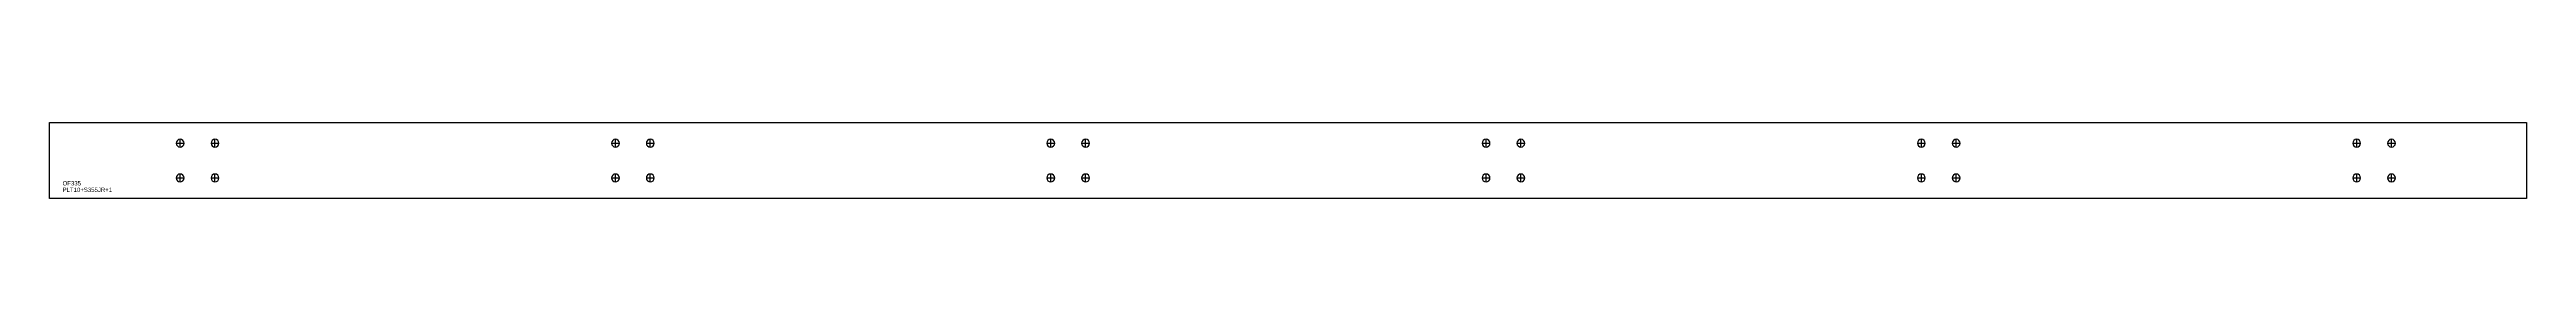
# Model space of a CAD drawing. Extents: x 0 to 5690, y 0 to 175.
import ezdxf

# ---------------------------------------------------------------- set-up
doc = ezdxf.new("R2010")
doc.units = 0
for name, color, linetype in [('18', 7, 'CONTINUOUS'), ('CUT', 7, 'CONTINUOUS'), ('SCRIBE', 3, 'CONTINUOUS'), ('TEXT', 7, 'CONTINUOUS')]:
    doc.layers.add(name, color=color, linetype=linetype)

msp = doc.modelspace()

# ---------------------------------------------------------------- linework, layer by layer
at = {"layer": '18', "color": 7, "linetype": 'CONTINUOUS'}
for p, q in [((291, 127.34), (309, 127.34)), ((300, 118.34), (300, 136.34)), ((371, 127.34), (389, 127.34)), ((380, 118.34), (380, 136.34)), ((1291, 127.34), (1309, 127.34)), ((1300, 118.34), (1300, 136.34)), ((1371, 127.34), (1389, 127.34)), ((1380, 118.34), (1380, 136.34)), ((2291, 127.34), (2309, 127.34)), ((2300, 118.34), (2300, 136.34)), ((2371, 127.34), (2389, 127.34)), ((2380, 118.34), (2380, 136.34)), ((3291, 127.34), (3309, 127.34)), ((3300, 118.34), (3300, 136.34)), ((3371, 127.34), (3389, 127.34)), ((3380, 118.34), (3380, 136.34)), ((4291, 127.34), (4309, 127.34)), ((4300, 118.34), (4300, 136.34)), ((4371, 127.34), (4389, 127.34)), ((4380, 118.34), (4380, 136.34)), ((5291, 127.34), (5309, 127.34)), ((5300, 118.34), (5300, 136.34)), ((5371, 127.34), (5389, 127.34)), ((5380, 118.34), (5380, 136.34)), ((291, 47.34), (309, 47.34)), ((300, 38.34), (300, 56.34)), ((371, 47.34), (389, 47.34)), ((380, 38.34), (380, 56.34)), ((1291, 47.34), (1309, 47.34)), ((1300, 38.34), (1300, 56.34)), ((1371, 47.34), (1389, 47.34)), ((1380, 38.34), (1380, 56.34)), ((2291, 47.34), (2309, 47.34)), ((2300, 38.34), (2300, 56.34)), ((2371, 47.34), (2389, 47.34)), ((2380, 38.34), (2380, 56.34)), ((3291, 47.34), (3309, 47.34)), ((3300, 38.34), (3300, 56.34)), ((3371, 47.34), (3389, 47.34)), ((3380, 38.34), (3380, 56.34)), ((4291, 47.34), (4309, 47.34)), ((4300, 38.34), (4300, 56.34)), ((4371, 47.34), (4389, 47.34)), ((4380, 38.34), (4380, 56.34)), ((5291, 47.34), (5309, 47.34)), ((5300, 38.34), (5300, 56.34)), ((5371, 47.34), (5389, 47.34)), ((5380, 38.34), (5380, 56.34))]:
    msp.add_line(p, q, dxfattribs=at)
for points in [[(300, 136.34, 1), (300, 118.34, 1)], [(380, 136.34, 1), (380, 118.34, 1)], [(1300, 136.34, 1), (1300, 118.34, 1)], [(1380, 136.34, 1), (1380, 118.34, 1)], [(2300, 136.34, 1), (2300, 118.34, 1)], [(2380, 136.34, 1), (2380, 118.34, 1)], [(3300, 136.34, 1), (3300, 118.34, 1)], [(3380, 136.34, 1), (3380, 118.34, 1)], [(4300, 136.34, 1), (4300, 118.34, 1)], [(4380, 136.34, 1), (4380, 118.34, 1)], [(5300, 136.34, 1), (5300, 118.34, 1)], [(5380, 136.34, 1), (5380, 118.34, 1)], [(300, 56.34, 1), (300, 38.34, 1)], [(380, 56.34, 1), (380, 38.34, 1)], [(1300, 56.34, 1), (1300, 38.34, 1)], [(1380, 56.34, 1), (1380, 38.34, 1)], [(2300, 56.34, 1), (2300, 38.34, 1)], [(2380, 56.34, 1), (2380, 38.34, 1)], [(3300, 56.34, 1), (3300, 38.34, 1)], [(3380, 56.34, 1), (3380, 38.34, 1)], [(4300, 56.34, 1), (4300, 38.34, 1)], [(4380, 56.34, 1), (4380, 38.34, 1)], [(5300, 56.34, 1), (5300, 38.34, 1)], [(5380, 56.34, 1), (5380, 38.34, 1)]]:
    msp.add_lwpolyline(points, format="xyb", close=True, dxfattribs=at)
at = {"layer": 'CUT', "color": 7, "linetype": 'CONTINUOUS'}
msp.add_lwpolyline([(0, 0), (0, 175), (5690, 175), (5690, 0)], close=True, dxfattribs=at)

# ---------------------------------------------------------------- texts
at = {"layer": 'SCRIBE', "color": 3}
msp.add_text('OF335', height=10, dxfattribs=at).set_placement((30, 30))
at = {"layer": 'TEXT', "color": 7}
msp.add_text('PLT10+S355JR+1', height=10, dxfattribs=at).set_placement((30, 15))

doc.saveas('drawing.dxf')
